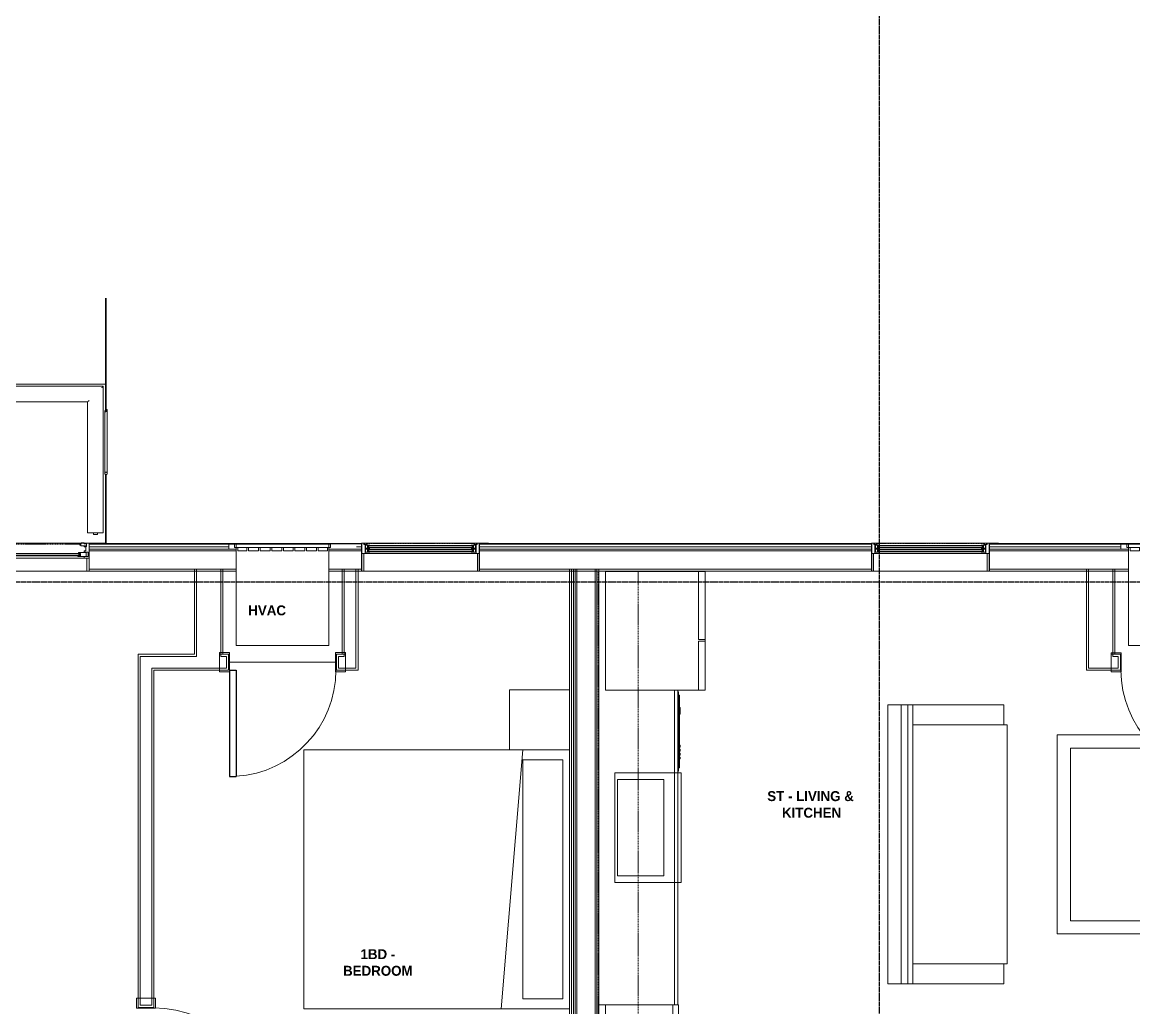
# Model space of a CAD drawing. Header units: inches. Extents: x -4093 to -1777, y 9773 to 12264.
# Drawn here: x -3085.6 to -2750.8, y 10711 to 11007.9 of the extents above; entities that cross this region are included whole.
import ezdxf

# ---------------------------------------------------------------- set-up
doc = ezdxf.new("R2010")
doc.units = ezdxf.units.IN
doc.header["$MEASUREMENT"] = 0
for name, pattern in [('Center 1_4_', [0.53125, 0.25, -0.09375, 0.09375, -0.09375]), ('Dash', [0.25, 0.125, -0.125]), ('Grid Line 1_2_', [0.875, 0.5, -0.125, 0.125, -0.125]), ('Hidden 1_8_', [0.1875, 0.125, -0.0625])]:
    doc.linetypes.add(name, pattern=pattern)
for name, color, linetype, lineweight in [('0-1', 7, 'Continuous', 5), ('0-2', 7, 'Continuous', 9), ('A-AREA-IDEN', 2, 'Continuous', 9), ('A-DETL-CNTR', 5, 'Center 1_4_', 9), ('A-DETL-GENF', 92, 'Continuous', 18), ('A-DETL-GENF-2', 92, 'Continuous', 9), ('A-DETL-GENF-HDLN', 1, 'Dash', 9), ('A-DETL-HDLN', 90, 'Hidden 1_8_', 9), ('A-DOOR', 31, 'Continuous', 18), ('A-DOOR-1', 7, 'Continuous', 9), ('A-DOOR-2', 10, 'Continuous', 30), ('A-DOOR-4', 31, 'Continuous', 9), ('A-DOOR-FRAM-2', 31, 'Continuous', 9), ('A-FLOR-1', 7, 'Continuous', 9), ('A-FLOR-2', 192, 'Continuous', 9), ('A-FLOR-HRAL', 11, 'Continuous', 9), ('A-GENM', 5, 'Continuous', 9), ('A-GLAZ', 151, 'Continuous', 18), ('A-GLAZ-1', 151, 'Continuous', 9), ('A-GLAZ-2', 151, 'Continuous', 30), ('A-WALL', 113, 'Continuous', 18), ('A-WALL-1', 7, 'Continuous', 9), ('A-WALL-2', 250, 'Continuous', 18), ('A-WALL-3', 113, 'Continuous', 9), ('I-FURN', 30, 'Continuous', 9), ('I-FURN-1', 7, 'Continuous', 9), ('I-WALL-1', 7, 'Continuous', 9), ('P-SANR-FIXT-1', 7, 'Continuous', 9), ('Q-CASE-1', 7, 'Continuous', 9), ('Q-CASE-HDLN-1', 7, 'Dash', 9), ('Q-SPCQ-1', 7, 'Continuous', 9), ('S-BEAM', 12, 'Continuous', 9), ('S-GRID-1', 1, 'Grid Line 1_2_', 30)]:
    doc.layers.add(name, color=color, linetype=linetype, lineweight=lineweight)
doc.styles.add('Century Gothic_B', font='GOTHICB.TTF', dxfattribs={"height": 3})

# ---------------------------------------------------------------- blocks, each defined once
blk = doc.blocks.new('Couch-Both_Arms-Generic - 1-1352606-BACKGROUND - 3RD FLOOR')
at = {"layer": 'I-FURN'}
for p, q in [((-42, 13.5), (42, 13.5)), ((42, 13.5), (-42, 13.5)), ((-42, 13.5), (-42, 10)), ((42, 10), (42, 13.5)), ((-42, 11.5), (42, 11.5)), ((-42, 10), (-42, -17.5)), ((-42, 10), (42, 10)), ((-36, -17.5), (-36, 10)), ((36, 10), (36, -17.5)), ((42, -17.5), (42, 10)), ((-42, -17.5), (-36, -17.5)), ((-36, -17.5), (-36, -18.5)), ((-36, -18.5), (36, -18.5)), ((36, -18.5), (36, -17.5)), ((36, -17.5), (42, -17.5))]:
    blk.add_line(p, q, dxfattribs=at)
at = {"layer": 'I-FURN-1'}
for p, q in [((42, 17.5), (-42, 17.5)), ((-42, 17.5), (-42, 13.5)), ((42, 13.5), (42, 17.5))]:
    blk.add_line(p, q, dxfattribs=at)
blk = doc.blocks.new('Table-Coffee - one-1352608-BACKGROUND - 3RD FLOOR')
at = {"layer": 'I-FURN-1'}
for p, q in [((30.72, 18.75), (-29.28, 18.75)), ((-29.28, 18.75), (-29.28, -11.25)), ((30.72, -11.25), (30.72, 18.75)), ((-25.28, -7.25), (-25.28, 14.75)), ((-25.28, 14.75), (26.72, 14.75)), ((26.72, 14.75), (26.72, -7.25)), ((26.72, -7.25), (-25.28, -7.25)), ((-29.28, -11.25), (30.72, -11.25))]:
    blk.add_line(p, q, dxfattribs=at)
blk = doc.blocks.new('SWING - SINGLE - FLUSH - SWING - 32_ x 80_ - WITH ACOUSTICAL SEAL-4346081-BACKGROUND - 3RD FLOOR')
at = {"layer": 'A-DOOR-1'}
for p, q in [((-19, 2.37), (-19, 2.87)), ((-19, 2.87), (-16, 2.87)), ((-19, 2.37), (-16, 2.37)), ((-19, -2.88), (-19, 2.37)), ((-16, 2.37), (-19, 2.37)), ((-16, 2.87), (-16, 2.37)), ((-16, 2.37), (-16, -2.88)), ((16, 2.37), (16, 2.87)), ((16, 2.87), (19, 2.87)), ((16, 2.37), (19, 2.37)), ((16, -2.88), (16, 2.37)), ((19, 2.37), (16, 2.37)), ((19, 2.87), (19, 2.37)), ((19, 2.37), (19, -2.88)), ((-16, -2.88), (-19, -2.88)), ((19, -2.88), (16, -2.88))]:
    blk.add_line(p, q, dxfattribs=at)
blk.add_arc((16, -2.38), 32.07, 180, 266.4241, dxfattribs=at)
at = {"layer": 'A-DOOR-2'}
for p, q in [((14, -2.38), (14, -34.38)), ((16, -2.38), (14, -2.38)), ((16, -2.38), (16, -34.38)), ((16, -34.38), (14, -34.38))]:
    blk.add_line(p, q, dxfattribs=at)
blk = doc.blocks.new('OD_CW_Base Cabinet - OD_CW_Base Cabinet-3857764-BACKGROUND - 3RD FLOOR')
at = {"layer": 'Q-CASE-1'}
for p, q in [((36.49, 0), (131.34, 0)), ((161.34, 0), (191.34, 0)), ((0.74, -23.81), (0.74, -21.81))]:
    blk.add_line(p, q, dxfattribs=at)
blk = doc.blocks.new('OD_CW_Upper Cabinet - OD_CW_Upper Cabinet-4366993-BACKGROUND - 3RD FLOOR')
at = {"layer": 'Q-CASE-HDLN-1'}
for p, q in [((0.74, -24), (0.74, -12)), ((0.74, -12), (191.34, -12)), ((191.34, -12), (191.34, -24)), ((191.34, -24), (0.74, -24))]:
    blk.add_line(p, q, dxfattribs=at)
blk = doc.blocks.new('SWING - SINGLE - FLUSH - SWING - FLUSH - 2-10 x 6-8 - PRIVACY-4346067-BACKGROUND - 3RD FLOOR')
at = {"layer": 'A-DOOR-1'}
for p, q in [((-17, 2.87), (-20, 2.87)), ((-20, 2.87), (-20, -2.38)), ((-17, -2.38), (-17, 2.87)), ((20, 2.87), (17, 2.87)), ((17, 2.87), (17, -2.38)), ((20, -2.38), (20, 2.87)), ((-20, -2.38), (-17, -2.38)), ((-17, -2.38), (-20, -2.38)), ((-20, -2.38), (-20, -2.88)), ((-20, -2.88), (-17, -2.88)), ((-17, -2.88), (-17, -2.38)), ((17, -2.38), (20, -2.38)), ((20, -2.38), (17, -2.38)), ((17, -2.38), (17, -2.88)), ((17, -2.88), (20, -2.88)), ((20, -2.88), (20, -2.38))]:
    blk.add_line(p, q, dxfattribs=at)
blk.add_arc((17, 2.37), 34.07, 93.3657, 180, dxfattribs=at)
at = {"layer": 'A-DOOR-2'}
for p, q in [((15, 2.37), (15, 36.38)), ((17, 36.38), (15, 36.38)), ((17, 2.37), (17, 36.38)), ((17, 2.37), (15, 2.37))]:
    blk.add_line(p, q, dxfattribs=at)
blk = doc.blocks.new('Bed-Standard - King 78_ x 80_-V6-BACKGROUND - 3RD FLOOR')
at = {"layer": 'I-FURN-1'}
for p, q in [((-28.31, 41.8), (49.69, 41.8)), ((-28.31, -38.2), (-28.31, 41.8)), ((49.69, 41.8), (49.69, -38.2)), ((49.69, -24.2), (-28.31, -17.63)), ((-25.31, -24.2), (46.69, -24.2)), ((-25.31, -36.2), (-25.31, -24.2)), ((46.69, -36.2), (46.69, -24.2)), ((-25.31, -36.2), (46.69, -36.2))]:
    blk.add_line(p, q, dxfattribs=at)
blk = doc.blocks.new('Table-Night Stand - 18_ x 18_ x 24_-V17-BACKGROUND - 3RD FLOOR')
at = {"layer": 'I-FURN-1'}
for p, q in [((0.15, 0), (18.15, 0)), ((18.15, 0), (18.15, -18))]:
    blk.add_line(p, q, dxfattribs=at)
blk = doc.blocks.new('SWING - SINGLE - FLUSH - SWING - 32_ x 80_ - WITH ACOUSTICAL SEAL-4346071-BACKGROUND - 3RD FLOOR')
at = {"layer": 'A-DOOR-1'}
for p, q in [((-16, 2.87), (-19, 2.87)), ((-19, 2.87), (-19, -2.38)), ((-16, -2.38), (-16, 2.87)), ((19, 2.87), (16, 2.87)), ((16, 2.87), (16, -2.38)), ((19, -2.38), (19, 2.87)), ((-19, -2.38), (-16, -2.38)), ((-16, -2.38), (-19, -2.38)), ((-19, -2.38), (-19, -2.88)), ((-19, -2.88), (-16, -2.88)), ((-16, -2.88), (-16, -2.38)), ((16, -2.38), (19, -2.38)), ((19, -2.38), (16, -2.38)), ((16, -2.38), (16, -2.88)), ((16, -2.88), (19, -2.88)), ((19, -2.88), (19, -2.38))]:
    blk.add_line(p, q, dxfattribs=at)
blk.add_arc((16, 2.37), 32.07, 93.5759, 180, dxfattribs=at)
at = {"layer": 'A-DOOR-2'}
for p, q in [((14, 2.37), (14, 34.38)), ((16, 34.38), (14, 34.38)), ((16, 2.37), (16, 34.38)), ((16, 2.37), (14, 2.37))]:
    blk.add_line(p, q, dxfattribs=at)
blk = doc.blocks.new('Refrigerator_-_Side-by-Side_6047 - 36_ X 30_-345559-BACKGROUND - 3RD FLOOR')
at = {"layer": 'Q-SPCQ-1'}
for p, q in [((17.87, 14.42), (-17.88, 14.42)), ((-17.88, 14.42), (-17.88, -15.58)), ((17.87, -15.58), (17.87, 14.42)), ((-17.88, -13.58), (-3.13, -13.58)), ((-17.88, -13.58), (-17.88, -15.58)), ((-17.88, -15.58), (17.87, -15.58)), ((-3.13, -15.58), (-17.88, -15.58)), ((-3.13, -15.58), (-3.13, -13.58)), ((-2.63, -13.58), (17.87, -13.58)), ((-2.63, -13.58), (-2.63, -15.58)), ((17.87, -15.58), (-2.63, -15.58)), ((17.87, -15.58), (17.87, -13.58))]:
    blk.add_line(p, q, dxfattribs=at)
blk = doc.blocks.new('Stainless Steel Farmhous Kitchen Sink - Stainless Steel Farmhous Kitchen Sink-4315883-BACKGROUND - 3RD FLOOR')
at = {"layer": 'P-SANR-FIXT-1'}
for p, q in [((-33, 22.2), (-33, 2.25)), ((0, 22.2), (-33, 22.2)), ((0, 2.25), (0, 22.2)), ((-31, 3), (-31, 16.96)), ((-31, 16.96), (-2, 16.96)), ((-2, 16.96), (-2, 3)), ((-33, 2.25), (0, 2.25)), ((-2, 3), (-31, 3))]:
    blk.add_line(p, q, dxfattribs=at)
blk = doc.blocks.new('CTR - 1st Phase - Unit Layouts_rvt-1-BACKGROUND - 3RD FLOOR')
at = {"layer": 'A-FLOR-1'}
for p, q in [((-3066.12, 10842.51), (-3136.25, 10842.51)), ((-2991.17, 10815.13), (-3023.17, 10815.13))]:
    blk.add_line(p, q, dxfattribs=at)
at = {"layer": 'A-WALL-1'}
for p, q in [((-2989.17, 10843.13), (-2989.17, 10817.51)), ((-2984.42, 10843.13), (-2989.17, 10843.13)), ((-2984.42, 10812.76), (-2984.42, 10843.13)), ((-3050.7, 10817.51), (-3050.7, 10711.16)), ((-3050.07, 10817.51), (-3050.7, 10817.51)), ((-3045.95, 10817.51), (-3050.07, 10817.51)), ((-3033.67, 10817.51), (-3045.95, 10817.51)), ((-3023.42, 10817.51), (-3025.17, 10817.51)), ((-3023.42, 10812.76), (-3023.42, 10817.51)), ((-2989.17, 10817.51), (-2990.92, 10817.51)), ((-2990.92, 10817.51), (-2990.92, 10812.76)), ((-2754.79, 10817.51), (-2756.47, 10817.51)), ((-2754.79, 10812.76), (-2754.79, 10817.51)), ((-3045.95, 10711.16), (-3045.95, 10812.76)), ((-3045.95, 10812.76), (-3023.42, 10812.76)), ((-2990.92, 10812.76), (-2989.17, 10812.76)), ((-2989.17, 10812.76), (-2985.05, 10812.76)), ((-2985.05, 10812.76), (-2984.42, 10812.76)), ((-2756.47, 10812.76), (-2754.79, 10812.76)), ((-3050.7, 10711.16), (-3045.95, 10711.16))]:
    blk.add_line(p, q, dxfattribs=at)
at = {"layer": 'A-WALL-2'}
for p, q in [((-3033.05, 10817.51), (-3033.05, 10843.13)), ((-3025.8, 10817.51), (-3025.8, 10843.13)), ((-2988.55, 10816.88), (-2988.55, 10843.13)), ((-2985.05, 10813.38), (-2985.05, 10843.13)), ((-2764.35, 10813.38), (-2764.35, 10843.13)), ((-2757.1, 10816.88), (-2757.1, 10843.13)), ((-3050.07, 10816.88), (-3050.07, 10711.79)), ((-3050.07, 10816.88), (-3046.57, 10816.88)), ((-3046.57, 10816.88), (-3045.95, 10816.88)), ((-3033.05, 10816.88), (-3045.95, 10816.88)), ((-3033.05, 10816.88), (-3033.05, 10817.51)), ((-3025.8, 10816.88), (-3025.8, 10817.51)), ((-3024.05, 10816.88), (-3025.8, 10816.88)), ((-3024.05, 10815.13), (-3024.05, 10816.88)), ((-3024.05, 10813.38), (-3024.05, 10815.13)), ((-2990.3, 10816.88), (-2990.3, 10815.13)), ((-2989.17, 10816.88), (-2990.3, 10816.88)), ((-2990.3, 10815.13), (-2990.3, 10813.38)), ((-2988.55, 10816.88), (-2989.17, 10816.88)), ((-2756.47, 10816.88), (-2757.1, 10816.88)), ((-2755.41, 10816.88), (-2756.47, 10816.88)), ((-2755.41, 10815.13), (-2755.41, 10816.88)), ((-2755.41, 10813.38), (-2755.41, 10815.13)), ((-3046.57, 10711.79), (-3046.57, 10813.38)), ((-3046.57, 10813.38), (-3045.95, 10813.38)), ((-3045.95, 10813.38), (-3024.05, 10813.38)), ((-2990.3, 10813.38), (-2989.17, 10813.38)), ((-2988.55, 10813.38), (-2989.17, 10813.38)), ((-2985.05, 10813.38), (-2988.55, 10813.38)), ((-2757.1, 10813.38), (-2764.35, 10813.38)), ((-2756.47, 10813.38), (-2757.1, 10813.38)), ((-2756.47, 10813.38), (-2755.41, 10813.38)), ((-3050.07, 10711.79), (-3048.32, 10711.79)), ((-3048.32, 10711.79), (-3046.57, 10711.79))]:
    blk.add_line(p, q, dxfattribs=at)
at = {"layer": 'I-WALL-1'}
for p, q in [((-3033.67, 10843.13), (-3033.67, 10817.51)), ((-3025.17, 10843.13), (-3033.67, 10843.13)), ((-3025.17, 10817.51), (-3025.17, 10843.13)), ((-2764.97, 10843.13), (-2764.97, 10812.76)), ((-2756.47, 10843.13), (-2764.97, 10843.13)), ((-2756.47, 10817.51), (-2756.47, 10843.13)), ((-2764.97, 10812.76), (-2764.35, 10812.76)), ((-2764.35, 10812.76), (-2756.47, 10812.76))]:
    blk.add_line(p, q, dxfattribs=at)
at = {"layer": 'Q-CASE-1'}
for p, q in [((-2911.89, 10842.51), (-2909.89, 10842.51)), ((-2889.07, 10806.76), (-2889.07, 10711.91)), ((-2889.07, 10711.91), (-2889.07, 10806.76)), ((-2888.07, 10806.76), (-2888.07, 10711.91))]:
    blk.add_line(p, q, dxfattribs=at)
at = {"layer": 'Q-SPCQ-1'}
for p, q in [((-2888.05, 10806.26), (-2888.07, 10806.26)), ((-2887.86, 10783.33), (-2887.86, 10806.06)), ((-2887.61, 10805.17), (-2887.86, 10805.17)), ((-2887.61, 10805.17), (-2887.61, 10783.35)), ((-2887.36, 10801.44), (-2887.61, 10801.44)), ((-2887.36, 10801.44), (-2887.36, 10800.45)), ((-2887.61, 10799.47), (-2887.36, 10799.47)), ((-2887.36, 10800.45), (-2887.36, 10799.47)), ((-2887.36, 10790.11), (-2887.61, 10790.11)), ((-2887.61, 10789.52), (-2887.36, 10789.52)), ((-2887.36, 10788.93), (-2887.61, 10788.93)), ((-2887.61, 10788.34), (-2887.36, 10788.34)), ((-2887.36, 10790.11), (-2887.36, 10789.52)), ((-2887.36, 10788.93), (-2887.36, 10788.34)), ((-2887.36, 10787.75), (-2887.61, 10787.75)), ((-2887.61, 10787.16), (-2887.36, 10787.16)), ((-2887.36, 10786.57), (-2887.61, 10786.57)), ((-2887.61, 10785.98), (-2887.36, 10785.98)), ((-2887.36, 10787.75), (-2887.36, 10787.16)), ((-2887.36, 10786.57), (-2887.36, 10785.98)), ((-2888.07, 10782.26), (-2888.05, 10782.26)), ((-2887.61, 10783.35), (-2887.86, 10783.35)), ((-2887.86, 10782.46), (-2887.86, 10783.33)), ((-2911.89, 10711.91), (-2909.89, 10711.91)), ((-2909.89, 10711.91), (-2889.64, 10711.91)), ((-2909.89, 10681.91), (-2909.89, 10711.91)), ((-2889.64, 10681.91), (-2889.64, 10711.91)), ((-2887.89, 10711.91), (-2889.64, 10711.91)), ((-2889.64, 10711.91), (-2889.64, 10681.91)), ((-2887.89, 10711.91), (-2887.89, 10681.91))]:
    blk.add_line(p, q, dxfattribs=at)
for centre, radius, start, end in [((-2888.05, 10806.06), 0.197, 0, 90), ((-2888.05, 10806.06), 0.197, 15, 75), ((-2888.93, 10783.33), 1.07, 323.6564, 0), ((-2888.05, 10782.46), 0.197, 270, 0)]:
    blk.add_arc(centre, radius, start, end, dxfattribs=at)
at = {"layer": '0-2'}
for name, p, rotation in [('OD_CW_Upper Cabinet - OD_CW_Upper Cabinet-4366993-BACKGROUND - 3RD FLOOR', (-2888.07, 10843.25), 269.9999999999841), ('OD_CW_Base Cabinet - OD_CW_Base Cabinet-3857764-BACKGROUND - 3RD FLOOR', (-2888.07, 10843.25), 270.0000000000046), ('Refrigerator_-_Side-by-Side_6047 - 36_ X 30_-345559-BACKGROUND - 3RD FLOOR', (-2895.46, 10824.63), 89.99999999999937), ('SWING - SINGLE - FLUSH - SWING - 32_ x 80_ - WITH ACOUSTICAL SEAL-4346071-BACKGROUND - 3RD FLOOR', (-3007.17, 10815.13), 180), ('Table-Night Stand - 18_ x 18_ x 24_-V17-BACKGROUND - 3RD FLOOR', (-2938.76, 10788.61), 90.00000000002855), ('Couch-Both_Arms-Generic - 1-1352606-BACKGROUND - 3RD FLOOR', (-2807.35, 10760.26), 89.9999999999797), ('Table-Coffee - one-1352608-BACKGROUND - 3RD FLOOR', (-2762.6, 10763.98), 269.9999999999835), ('Bed-Standard - King 78_ x 80_-V6-BACKGROUND - 3RD FLOOR', (-2958.97, 10739.07), 90.00000000002855), ('Stainless Steel Farmhous Kitchen Sink - Stainless Steel Farmhous Kitchen Sink-4315883-BACKGROUND - 3RD FLOOR', (-2909.3, 10748.76), 269.9999999999998), ('SWING - SINGLE - FLUSH - SWING - FLUSH - 2-10 x 6-8 - PRIVACY-4346067-BACKGROUND - 3RD FLOOR', (-3048.32, 10693.91), 270.0000000000479)]:
    blk.add_blockref(name, p, dxfattribs=dict(at, rotation=rotation))
blk.add_blockref('SWING - SINGLE - FLUSH - SWING - 32_ x 80_ - WITH ACOUSTICAL SEAL-4346081-BACKGROUND - 3RD FLOOR', (-2738.54, 10815.13), dxfattribs=at)
blk = doc.blocks.new('CTR - 1st Phase - Common Walls_rvt-1-BACKGROUND - 3RD FLOOR')
at = {"layer": 'A-WALL-2'}
for p, q in [((-2920.14, 10843.14), (-2920.14, 10458.16)), ((-2919.51, 10843.14), (-2919.51, 10458.16)), ((-2919.01, 10843.14), (-2919.01, 10458.16)), ((-2918.51, 10843.14), (-2918.51, 10458.16)), ((-2913.01, 10843.14), (-2913.01, 10458.16)), ((-2912.51, 10843.14), (-2912.51, 10458.16))]:
    blk.add_line(p, q, dxfattribs=at)
at = {"layer": 'I-WALL-1'}
for p, q in [((-2911.89, 10843.14), (-2920.76, 10843.14)), ((-2920.76, 10843.14), (-2920.76, 10496.66)), ((-2911.89, 10496.91), (-2911.89, 10843.14))]:
    blk.add_line(p, q, dxfattribs=at)
blk = doc.blocks.new('CTR - 1st Phase - Structure_rvt-1-BACKGROUND - 3RD FLOOR')
at = {"layer": 'S-GRID-1'}
for p, q in [((-2827.32, 9772.61), (-2827.32, 12247.5)), ((-1777.25, 10839.19), (-4076.95, 10839.19))]:
    blk.add_line(p, q, dxfattribs=at)
blk = doc.blocks.new('Door-Sliding-Marvin-2_Panel_Patio_Door-Essential - LL-MARVIN ESSENTIAL SLIDING - 6_-0_X6_-10_ - 3RD FLOOR-3441133-BACKGROUND - 3RD FLOOR')
at = {"layer": 'A-DETL-GENF'}
for p, q in [((-35, 4.28), (-35.75, 4.28)), ((-35.75, 4.28), (-35.75, -0.19)), ((-35, 3.31), (-35, 4.28)), ((-0.24, 4.05), (-0.24, 3.53)), ((0.34, 4.05), (-0.24, 4.05)), ((-0.24, 3.53), (1.51, 3.53)), ((0.6, 4.36), (0.34, 4.05)), ((1.35, 4.36), (0.6, 4.36)), ((1.35, 4.05), (1.35, 4.36)), ((1.35, 4.05), (1.51, 4.05)), ((1.51, 3.69), (1.51, 4.05)), ((1.71, 3.69), (1.51, 3.69)), ((1.51, 3.65), (1.75, 3.65)), ((1.51, 3.53), (1.51, 3.65)), ((1.64, 3.83), (1.64, 3.94)), ((1.75, 3.94), (1.64, 3.94)), ((1.64, 3.83), (1.71, 3.83)), ((1.71, 3.83), (1.71, 3.69)), ((1.75, 3.65), (1.75, 3.94)), ((33.01, 3.94), (33.12, 3.94)), ((33.01, 3.65), (33.01, 3.94)), ((33.25, 3.65), (33.01, 3.65)), ((33.12, 3.83), (33.05, 3.83)), ((33.05, 3.83), (33.05, 3.69)), ((33.05, 3.69), (33.25, 3.69)), ((33.12, 3.83), (33.12, 3.94)), ((33.25, 3.69), (33.25, 4.05)), ((33.41, 4.05), (33.25, 4.05)), ((33.25, 3.53), (33.25, 3.65)), ((35, 3.53), (33.25, 3.53)), ((33.41, 4.05), (33.41, 4.36)), ((33.41, 4.36), (34.16, 4.36)), ((34.16, 4.36), (34.42, 4.05)), ((34.42, 4.05), (35, 4.05)), ((35, 4.28), (35.75, 4.28)), ((35, 3.31), (35, 4.28)), ((35.75, 4.28), (35.75, -0.19)), ((-37.25, 3.19), (-37.25, 3.23)), ((-35.75, 3.23), (-37.25, 3.23)), ((-35.91, 3.19), (-37.25, 3.19)), ((-35.91, 3.19), (-35.91, 3.08)), ((-35.75, 3.08), (-35.91, 3.08)), ((-35.5, 1.62), (-35.5, 0.25)), ((-35.5, 1.62), (-34.25, 1.62)), ((-35.5, 0.25), (-34.39, 0.25)), ((-34.25, 3.31), (-35, 3.31)), ((-34.81, 3.19), (-32.46, 3.19)), ((-34.81, 1.94), (-34.81, 3.19)), ((-32.41, 1.94), (-34.81, 1.94)), ((-34.39, 0.25), (-34.25, 0.1)), ((-34.25, 3.19), (-34.25, 3.31)), ((-34.25, 1.62), (-34.25, 1.94)), ((-34.25, -0.19), (-34.25, 0.1)), ((-32.38, 2.87), (-33.09, 2.87)), ((-33.09, 2.87), (-33.09, 2.12)), ((-33.09, 2.12), (-32.34, 2.12)), ((-32.98, 2.87), (-0.77, 2.87)), ((-32.98, 2.72), (-32.98, 2.87)), ((-32.98, 2.72), (-0.77, 2.72)), ((-32.98, 2.27), (-0.77, 2.27)), ((-32.98, 2.27), (-32.98, 2.12)), ((-32.98, 2.12), (-0.77, 2.12)), ((-32.87, 2.72), (-32.87, 2.27)), ((-32.61, 2.72), (-32.61, 2.27)), ((-32.46, 3.19), (-32.38, 2.87)), ((-32.34, 2), (-32.41, 1.94)), ((-32.34, 2.12), (-32.34, 2)), ((-0.66, 2.12), (-1.41, 2.12)), ((-1.41, 2.12), (-1.41, 2)), ((-1.41, 2), (-1.34, 1.94)), ((-1.29, 3.19), (-1.38, 2.87)), ((-1.38, 2.87), (-0.66, 2.87)), ((-1.34, 1.94), (0.87, 1.94)), ((0.87, 3.19), (-1.29, 3.19)), ((-1.14, 2.72), (-1.14, 2.27)), ((-0.88, 2.72), (-0.88, 2.27)), ((0.24, 1.82), (-0.88, 1.72)), ((-0.88, 0.25), (-0.88, 1.72)), ((-0.88, 1.5), (1.29, 1.5)), ((1.34, 0.25), (-0.88, 0.25)), ((-0.77, 2.72), (-0.77, 2.87)), ((-0.77, 2.27), (-0.77, 2.12)), ((-0.66, 2.87), (-0.66, 2.12)), ((-0.43, 1.68), (0.43, 1.76)), ((-0.43, 1.58), (-0.43, 1.68)), ((-0.24, 1.58), (-0.43, 1.58)), ((-0.24, 1.62), (0.87, 1.72)), ((-0.24, 1.62), (-0.24, 1.7)), ((-0.24, 1.51), (-0.24, 1.58)), ((0.24, 1.93), (0.24, 1.86)), ((0.24, 1.86), (0.43, 1.86)), ((0.24, 1.82), (0.24, 1.74)), ((0.43, 1.86), (0.43, 1.76)), ((0.66, 1.19), (0.66, 0.44)), ((1.37, 1.19), (0.66, 1.19)), ((0.66, 0.44), (1.41, 0.44)), ((0.77, 1.19), (33.04, 1.19)), ((0.77, 1.04), (0.77, 1.19)), ((0.77, 1.04), (33.04, 1.04)), ((0.77, 0.58), (33.04, 0.58)), ((0.77, 0.58), (0.77, 0.44)), ((0.77, 0.44), (33.04, 0.44)), ((0.87, 1.72), (0.87, 3.19)), ((0.88, 1.04), (0.88, 0.58)), ((1.14, 1.04), (1.14, 0.58)), ((1.29, 1.5), (1.37, 1.19)), ((1.41, 0.31), (1.34, 0.25)), ((1.41, 0.44), (1.41, 0.31)), ((33.16, 0.44), (32.41, 0.44)), ((32.41, 0.44), (32.41, 0.31)), ((32.41, 0.31), (32.47, 0.25)), ((32.52, 1.5), (32.44, 1.19)), ((32.44, 1.19), (33.16, 1.19)), ((32.47, 0.25), (34.84, 0.25)), ((34.84, 1.5), (32.52, 1.5)), ((32.68, 1.04), (32.68, 0.58)), ((32.93, 1.04), (32.93, 0.58)), ((33.04, 1.04), (33.04, 1.19)), ((33.04, 0.58), (33.04, 0.44)), ((33.16, 1.19), (33.16, 0.44)), ((34.25, 3.19), (34.25, 3.31)), ((34.25, 3.31), (35, 3.31)), ((34.81, 3.19), (34.25, 3.19)), ((34.81, 1.94), (34.25, 1.94)), ((34.25, 1.62), (34.25, 1.94)), ((35.5, 1.62), (34.25, 1.62)), ((34.39, 0.25), (34.25, 0.1)), ((34.25, -0.19), (34.25, 0.1)), ((35.5, 0.25), (34.39, 0.25)), ((34.81, 1.94), (34.81, 3.19)), ((34.84, 0.25), (34.84, 1.5)), ((35.5, 1.62), (35.5, 0.25)), ((35.75, 3.23), (37.25, 3.23)), ((35.75, 3.08), (35.9, 3.08)), ((35.9, 3.19), (35.9, 3.08)), ((35.9, 3.19), (37.25, 3.19)), ((37.25, 3.19), (37.25, 3.23)), ((-35.75, -0.19), (-34.25, -0.19)), ((35.75, -0.19), (34.25, -0.19))]:
    blk.add_line(p, q, dxfattribs=at)
at = {"layer": 'A-DETL-GENF-2'}
for p, q in [((-32.87, 2.72), (-32.87, 2.27)), ((-32.61, 2.72), (-32.61, 2.27))]:
    blk.add_line(p, q, dxfattribs=at)
at = {"layer": 'A-DETL-GENF-HDLN'}
blk.add_line((1.75, 3.94), (33.01, 3.94), dxfattribs=at)
at = {"layer": 'A-DOOR'}
for p, q in [((-35.06, -0.22), (-35.75, -0.22)), ((-35.75, -0.22), (-35.75, -4.19)), ((-35.06, -4.19), (-35.06, -0.22)), ((35.06, -0.22), (35.06, -4.19)), ((35.75, -0.22), (35.06, -0.22)), ((35.75, -4.19), (35.75, -0.22)), ((-35.75, -4.19), (-35.06, -4.19)), ((35.06, -4.19), (35.75, -4.19))]:
    blk.add_line(p, q, dxfattribs=at)
at = {"layer": 'A-DOOR-4'}
for p, q in [((40.68, 4.25), (35.75, 4.25)), ((40.68, 4.19), (40.68, 4.25))]:
    blk.add_line(p, q, dxfattribs=at)
at = {"layer": 'A-DOOR-FRAM-2'}
for p, q in [((35.75, 4.28), (-35.75, 4.28)), ((-35.75, 4.28), (-35.75, -0.19)), ((35.75, -0.19), (35.75, 4.28)), ((-35.75, -0.19), (35.75, -0.19))]:
    blk.add_line(p, q, dxfattribs=at)
blk = doc.blocks.new('Perforated Panel at Magic-Pak - hvac panel - 3rd floor-2505075-BACKGROUND - 3RD FLOOR')
at = {"layer": 'A-GLAZ-1'}
for p, q in [((19.01, 4.19), (-19.01, 4.19)), ((-19.01, 4.12), (19.01, 4.12))]:
    blk.add_line(p, q, dxfattribs=at)
blk = doc.blocks.new('Window-Double_Hung-Marvin-Essential - 1-WIDE _TEMP LOWER_ ESDH3066-3454270-BACKGROUND - 3RD FLOOR')
at = {"layer": 'A-DETL-GENF'}
for p, q in [((-17.75, 4.28), (-17.16, 4.28)), ((-17.75, 4.28), (-17.75, 1.19)), ((-17.08, 3.87), (-17.16, 4.28)), ((-17.08, 3.87), (-16.19, 3.87)), ((-16.85, 4.25), (-16.85, 3.87)), ((-16.3, 4.25), (-16.85, 4.25)), ((-16.38, 3.77), (-16.72, 3.77)), ((-16.72, 3.77), (-16.72, 1.19)), ((-15.34, 3.69), (-16.56, 3.69)), ((-16.56, 2.75), (-16.56, 3.69)), ((-16.38, 3.87), (-16.38, 3.77)), ((-16.3, 4.01), (-16.3, 4.25)), ((-16.18, 4.01), (-16.3, 4.01)), ((-16.19, 3.97), (-16.1, 3.97)), ((-16.19, 3.87), (-16.19, 3.97)), ((-16.18, 4.22), (-16.1, 4.22)), ((-16.18, 4.22), (-16.18, 4.01)), ((-16.1, 3.97), (-16.1, 4.22)), ((-15.94, 2.87), (-15.94, 3.59)), ((-15.94, 3.59), (-15.28, 3.59)), ((15.84, 3.57), (-15.84, 3.57)), ((-15.84, 2.88), (-15.84, 3.57)), ((15.84, 3.45), (-15.84, 3.45)), ((-15.54, 3.01), (-15.54, 3.45)), ((-15.34, 3.69), (-15.28, 3.63)), ((-15.28, 3.59), (-15.28, 3.63)), ((15.34, 3.69), (15.28, 3.63)), ((15.28, 3.59), (15.28, 3.63)), ((15.94, 3.59), (15.28, 3.59)), ((15.34, 3.69), (16.56, 3.69)), ((15.54, 3.01), (15.54, 3.45)), ((15.84, 2.88), (15.84, 3.57)), ((15.94, 2.87), (15.94, 3.59)), ((16.18, 4.22), (16.1, 4.22)), ((16.1, 3.97), (16.1, 4.22)), ((16.19, 3.97), (16.1, 3.97)), ((16.18, 4.22), (16.18, 4.01)), ((16.18, 4.01), (16.3, 4.01)), ((16.19, 3.87), (16.19, 3.97)), ((17.08, 3.87), (16.19, 3.87)), ((16.3, 4.01), (16.3, 4.25)), ((16.3, 4.25), (16.85, 4.25)), ((16.38, 3.87), (16.38, 3.77)), ((16.38, 3.77), (16.72, 3.77)), ((16.56, 2.75), (16.56, 3.69)), ((16.72, 3.77), (16.72, 1.19)), ((16.85, 4.25), (16.85, 3.87)), ((17.08, 3.87), (17.16, 4.28)), ((17.75, 4.28), (17.16, 4.28)), ((17.75, 4.28), (17.75, 1.19)), ((-19.25, 3.23), (-19.25, 3.19)), ((-17.75, 3.23), (-19.25, 3.23)), ((-19.25, 3.19), (-17.9, 3.19)), ((-17.9, 3.19), (-17.9, 3.08)), ((-17.9, 3.08), (-17.75, 3.08)), ((-16.72, 1.19), (-17.75, 1.19)), ((-16.56, 2.75), (-15.34, 2.75)), ((-15.34, 2.47), (-16.56, 2.47)), ((-16.56, 1.53), (-16.56, 2.47)), ((-16.56, 1.53), (-15.34, 1.53)), ((-15.28, 2.87), (-15.94, 2.87)), ((-15.94, 1.65), (-15.94, 2.37)), ((-15.94, 2.37), (-15.28, 2.37)), ((-15.28, 1.65), (-15.94, 1.65)), ((15.84, 3.01), (-15.84, 3.01)), ((15.84, 2.88), (-15.84, 2.88)), ((15.84, 2.35), (-15.84, 2.35)), ((-15.84, 1.66), (-15.84, 2.35)), ((15.84, 2.23), (-15.84, 2.23)), ((15.84, 1.79), (-15.84, 1.79)), ((15.84, 1.66), (-15.84, 1.66)), ((-15.54, 1.79), (-15.54, 2.23)), ((-15.34, 2.75), (-15.28, 2.81)), ((-15.34, 2.47), (-15.28, 2.41)), ((-15.34, 1.53), (-15.28, 1.59)), ((-15.28, 2.81), (-15.28, 2.87)), ((-15.28, 2.37), (-15.28, 2.41)), ((-15.28, 1.59), (-15.28, 1.65)), ((15.28, 2.81), (15.28, 2.87)), ((15.28, 2.87), (15.94, 2.87)), ((15.34, 2.75), (15.28, 2.81)), ((15.34, 2.47), (15.28, 2.41)), ((15.28, 2.37), (15.28, 2.41)), ((15.94, 2.37), (15.28, 2.37)), ((15.28, 1.59), (15.28, 1.65)), ((15.28, 1.65), (15.94, 1.65)), ((15.34, 1.53), (15.28, 1.59)), ((16.56, 2.75), (15.34, 2.75)), ((15.34, 2.47), (16.56, 2.47)), ((16.56, 1.53), (15.34, 1.53)), ((15.54, 1.79), (15.54, 2.23)), ((15.84, 1.66), (15.84, 2.35)), ((15.94, 1.65), (15.94, 2.37)), ((16.56, 1.53), (16.56, 2.47)), ((16.72, 1.19), (17.75, 1.19)), ((17.75, 3.23), (19.25, 3.23)), ((17.9, 3.08), (17.75, 3.08)), ((17.9, 3.19), (17.9, 3.08)), ((19.25, 3.19), (17.9, 3.19)), ((19.25, 3.23), (19.25, 3.19))]:
    blk.add_line(p, q, dxfattribs=at)
at = {"layer": 'A-DETL-GENF-HDLN'}
blk.add_line((16.1, 4.22), (-16.5, 4.22), dxfattribs=at)
at = {"layer": 'A-GLAZ'}
for p, q in [((-17.13, 1.16), (-17.13, -4.19)), ((17.12, -4.19), (17.12, 1.16)), ((-17.13, -4.19), (-17.75, -4.19)), ((17.12, -4.19), (17.75, -4.19))]:
    blk.add_line(p, q, dxfattribs=at)
at = {"layer": 'A-GLAZ-1'}
for p, q in [((17.75, 4.28), (-17.75, 4.28)), ((20.46, 4.25), (17.75, 4.25)), ((17.75, 4.19), (20.46, 4.19)), ((20.46, 4.19), (20.46, 4.25)), ((-17.75, 1.19), (17.75, 1.19)), ((-17.75, -4.19), (17.75, -4.19))]:
    blk.add_line(p, q, dxfattribs=at)
at = {"layer": 'A-GLAZ-2'}
for p, q in [((-17.75, 4.28), (-17.75, 1.19)), ((17.75, 1.19), (17.75, 4.28)), ((-17.75, 1.16), (-17.75, -4.19)), ((17.75, -4.19), (17.75, 1.16))]:
    blk.add_line(p, q, dxfattribs=at)
blk = doc.blocks.new('V-Series_EWC4_SPVU_RFA_2015 - 2ND AND 3RD FLOOR-2226480-BACKGROUND - 3RD FLOOR')
at = {"layer": 'A-GENM'}
for p, q in [((-3859.97, 11740.34), (-3859.97, 11739.78)), ((-3858.97, 11740.34), (-3859.97, 11740.34)), ((-3859.97, 11739.78), (-3859.97, 11711.9)), ((-3858.97, 11739.78), (-3859.97, 11739.78)), ((-3859.97, 11739.78), (-3858.97, 11739.78)), ((-3858.97, 11739.78), (-3858.97, 11740.34)), ((-3858.97, 11711.9), (-3858.97, 11739.78)), ((-3829.54, 11739.78), (-3858.97, 11739.78)), ((-3858.97, 11739.78), (-3858.97, 11739.34)), ((-3858.97, 11739.34), (-3857.97, 11739.34)), ((-3857.97, 11739.34), (-3857.97, 11736.54)), ((-3829.54, 11711.9), (-3829.54, 11739.78)), ((-3857.97, 11736.54), (-3858.97, 11736.54)), ((-3858.97, 11736.54), (-3858.97, 11736.04)), ((-3858.97, 11736.04), (-3857.97, 11736.04)), ((-3857.97, 11736.04), (-3857.97, 11733.06)), ((-3857.97, 11733.06), (-3858.97, 11733.06)), ((-3858.97, 11733.06), (-3858.97, 11732.56)), ((-3858.97, 11732.56), (-3857.97, 11732.56)), ((-3857.97, 11732.56), (-3857.97, 11729.57)), ((-3857.97, 11729.57), (-3858.97, 11729.57)), ((-3858.97, 11729.57), (-3858.97, 11729.07)), ((-3858.97, 11729.07), (-3857.97, 11729.07)), ((-3857.97, 11729.07), (-3857.97, 11726.09)), ((-3857.97, 11726.09), (-3858.97, 11726.09)), ((-3858.97, 11726.09), (-3858.97, 11725.59)), ((-3858.97, 11725.59), (-3857.97, 11725.59)), ((-3857.97, 11725.59), (-3857.97, 11722.61)), ((-3857.97, 11722.61), (-3858.97, 11722.61)), ((-3858.97, 11722.61), (-3858.97, 11722.11)), ((-3858.97, 11722.11), (-3857.97, 11722.11)), ((-3857.97, 11722.11), (-3857.97, 11719.12)), ((-3857.97, 11719.12), (-3858.97, 11719.12)), ((-3858.97, 11719.12), (-3858.97, 11718.62)), ((-3858.97, 11718.62), (-3857.97, 11718.62)), ((-3857.97, 11715.64), (-3858.97, 11715.64)), ((-3858.97, 11715.64), (-3858.97, 11715.14)), ((-3857.97, 11718.62), (-3857.97, 11715.64)), ((-3858.97, 11715.14), (-3857.97, 11715.14)), ((-3857.97, 11712.34), (-3858.97, 11712.34)), ((-3858.97, 11712.34), (-3858.97, 11711.9)), ((-3857.97, 11715.14), (-3857.97, 11712.34)), ((-3859.97, 11711.9), (-3858.97, 11711.9)), ((-3859.97, 11711.9), (-3859.97, 11711.34)), ((-3858.97, 11711.9), (-3859.97, 11711.9)), ((-3859.97, 11711.34), (-3858.97, 11711.34)), ((-3858.97, 11711.34), (-3858.97, 11711.9)), ((-3858.97, 11711.9), (-3829.54, 11711.9))]:
    blk.add_line(p, q, dxfattribs=at)
blk = doc.blocks.new('Railing - Baluster_01-2700443-BACKGROUND - 3RD FLOOR')
at = {"layer": 'A-FLOR-HRAL'}
for p, q in [((-0.59, 1.18), (0.59, 1.18)), ((-0.59, 0.59), (-0.59, 1.18)), ((0.59, 1.18), (0.59, 0.59))]:
    blk.add_line(p, q, dxfattribs=at)
blk = doc.blocks.new('Railing - Railing-3415226-BACKGROUND - 3RD FLOOR')
at = {"layer": 'A-FLOR-HRAL'}
for p, q in [((-3061.15, 10898.25), (-3174.69, 10898.25)), ((-3174.69, 10898.25), (-3174.69, 10854.14)), ((-3061.15, 10854.14), (-3061.15, 10898.25)), ((-3169.97, 10893.53), (-3065.87, 10893.53)), ((-3169.97, 10854.14), (-3169.97, 10893.53)), ((-3065.87, 10893.53), (-3065.87, 10854.14)), ((-3174.22, 10854.14), (-3174.69, 10854.14)), ((-3170.44, 10854.14), (-3174.22, 10854.14)), ((-3169.97, 10854.14), (-3170.44, 10854.14)), ((-3065.4, 10854.14), (-3065.87, 10854.14)), ((-3061.62, 10854.14), (-3065.4, 10854.14)), ((-3061.15, 10854.14), (-3061.62, 10854.14))]:
    blk.add_line(p, q, dxfattribs=at)
for points, knots in [([(-3174.69, 10898.25), (-3174.69, 10898.25), (-3174.69, 10898.24), (-3174.66, 10898.22), (-3174.63, 10898.19), (-3174.6, 10898.16), (-3174.58, 10898.13), (-3174.55, 10898.11), (-3174.51, 10898.07), (-3174.47, 10898.02), (-3174.43, 10897.99), (-3174.39, 10897.95), (-3174.33, 10897.88), (-3174.26, 10897.82), (-3174.22, 10897.78)], [0, 0, 0, 0, 0.166667, 0.25, 0.333333, 0.416667, 0.458333, 0.5, 0.583333, 0.666667, 0.708333, 0.75, 0.833333, 1, 1, 1, 1]), ([(-3061.15, 10898.25), (-3061.15, 10898.25), (-3061.15, 10898.24), (-3061.18, 10898.22), (-3061.21, 10898.19), (-3061.24, 10898.16), (-3061.26, 10898.13), (-3061.29, 10898.11), (-3061.33, 10898.07), (-3061.37, 10898.02), (-3061.41, 10897.99), (-3061.45, 10897.95), (-3061.51, 10897.88), (-3061.58, 10897.82), (-3061.62, 10897.78)], [0, 0, 0, 0, 0.166667, 0.25, 0.333333, 0.416667, 0.458333, 0.5, 0.583333, 0.666667, 0.708333, 0.75, 0.833333, 1, 1, 1, 1]), ([(-3170.44, 10894), (-3170.4, 10893.96), (-3170.34, 10893.9), (-3170.26, 10893.82), (-3170.22, 10893.77), (-3170.18, 10893.74), (-3170.15, 10893.7), (-3170.12, 10893.67), (-3170.09, 10893.64), (-3170.06, 10893.62), (-3170.03, 10893.59), (-3170.01, 10893.56), (-3169.98, 10893.54), (-3169.97, 10893.53), (-3169.97, 10893.53)], [0, 0, 0, 0, 0.166667, 0.25, 0.333333, 0.375, 0.416667, 0.5, 0.541667, 0.583333, 0.666667, 0.75, 0.833333, 1, 1, 1, 1]), ([(-3065.4, 10894), (-3065.44, 10893.96), (-3065.5, 10893.9), (-3065.58, 10893.82), (-3065.62, 10893.77), (-3065.66, 10893.74), (-3065.69, 10893.7), (-3065.72, 10893.67), (-3065.75, 10893.64), (-3065.78, 10893.62), (-3065.81, 10893.59), (-3065.84, 10893.56), (-3065.86, 10893.54), (-3065.87, 10893.53), (-3065.87, 10893.53)], [0, 0, 0, 0, 0.166667, 0.25, 0.333333, 0.375, 0.416667, 0.5, 0.541667, 0.583333, 0.666667, 0.75, 0.833333, 1, 1, 1, 1])]:
    blk.add_open_spline(points, degree=3, knots=knots, dxfattribs=at)
at = {"rotation": 180}
blk.add_blockref('Railing - Baluster_01-2700443-BACKGROUND - 3RD FLOOR', (-3063.51, 10854.73), dxfattribs=at)
blk = doc.blocks.new('Walls 90 - Walls 1-3381503-BACKGROUND - 3RD FLOOR')
at = {"layer": 'S-BEAM'}
for p, q in [((-3060.7, 10890.93), (-3060.7, 10871.99)), ((-3059.95, 10871.99), (-3059.95, 10890.93))]:
    blk.add_line(p, q, dxfattribs=at)
at = {"layer": 'S-BEAM', "flags": 128}
for points in [[(-3059.95, 10871.99), (-3059.96, 10872.09), (-3059.99, 10872.18), (-3060.04, 10872.26), (-3060.11, 10872.32), (-3060.19, 10872.37), (-3060.28, 10872.39), (-3060.37, 10872.39), (-3060.46, 10872.37), (-3060.54, 10872.32), (-3060.61, 10872.26), (-3060.66, 10872.18), (-3060.69, 10872.09), (-3060.7, 10871.99)], [(-3060.7, 10871.99), (-3060.69, 10871.89), (-3060.66, 10871.8), (-3060.61, 10871.72), (-3060.54, 10871.66), (-3060.46, 10871.62), (-3060.37, 10871.59), (-3060.28, 10871.59), (-3060.19, 10871.62), (-3060.11, 10871.66), (-3060.04, 10871.72), (-3059.99, 10871.8), (-3059.96, 10871.89), (-3059.95, 10871.99)]]:
    blk.add_lwpolyline(points, dxfattribs=at)
at = {"layer": 'S-BEAM'}
blk.add_ellipse((-3060.32, 10890.93), major_axis=(0.375, 0), ratio=0.93544, start_param=0, end_param=2.081897, dxfattribs=at)

msp = doc.modelspace()

# ---------------------------------------------------------------- linework, layer by layer
at = {"layer": 'A-DETL-CNTR'}
for p, q in [((-3060.32, 10890.53), (-3060.32, 10924.78)), ((-3060.32, 10850.89), (-3060.32, 10871.59))]:
    msp.add_line(p, q, dxfattribs=at)
at = {"layer": 'A-DETL-HDLN'}
for p, q in [((-3060.51, 10890.48), (-3060.51, 10924.78)), ((-3060.51, 10850.89), (-3060.51, 10871.64))]:
    msp.add_line(p, q, dxfattribs=at)
at = {"layer": 'A-FLOR-2'}
for p, q in [((-3060.51, 10898.89), (-3175.33, 10898.89)), ((-3060.51, 10890.86), (-3060.51, 10898.89)), ((-3060.51, 10850.89), (-3060.51, 10871.64))]:
    msp.add_line(p, q, dxfattribs=at)
at = {"layer": 'A-WALL'}
for p, q in [((-3023.3, 10850.64), (-3065.44, 10850.64)), ((-3023.3, 10849.89), (-3065.44, 10849.89)), ((-3023.3, 10849.14), (-3065.44, 10849.14)), ((-3021.11, 10848.64), (-3065.44, 10848.64)), ((-2983.34, 10848.64), (-2993.24, 10848.64)), ((-2829.74, 10850.64), (-2947.84, 10850.64)), ((-2829.74, 10849.89), (-2947.84, 10849.89)), ((-2829.74, 10849.14), (-2947.84, 10849.14)), ((-2829.74, 10848.64), (-2947.84, 10848.64)), ((-2754.69, 10850.64), (-2794.24, 10850.64)), ((-2754.69, 10849.89), (-2794.24, 10849.89)), ((-2754.69, 10849.14), (-2794.24, 10849.14)), ((-2752.31, 10848.64), (-2794.24, 10848.64)), ((-3021.11, 10843.14), (-3065.44, 10843.14)), ((-2983.34, 10843.14), (-2993.24, 10843.14)), ((-2829.74, 10843.14), (-2947.84, 10843.14)), ((-2752.31, 10843.14), (-2794.24, 10843.14))]:
    msp.add_line(p, q, dxfattribs=at)
at = {"layer": 'A-WALL-3'}
for p, q in [((-3021.55, 10850.89), (-3065.44, 10850.89)), ((-3023.3, 10849.14), (-3023.3, 10850.64)), ((-3023.3, 10850.64), (-3021.55, 10850.64)), ((-3021.11, 10849.14), (-3023.3, 10849.14)), ((-3021.55, 10850.64), (-3021.55, 10850.89)), ((-3021.11, 10842.51), (-3021.11, 10849.14)), ((-2983.34, 10849.14), (-2993.24, 10849.14)), ((-2993.24, 10849.14), (-2993.24, 10842.51)), ((-2983.34, 10850.89), (-2983.52, 10850.89)), ((-2983.52, 10850.89), (-2983.52, 10850.64)), ((-2983.52, 10850.64), (-2983.34, 10850.64)), ((-2829.74, 10850.89), (-2945.13, 10850.89)), ((-2752.94, 10850.89), (-2791.53, 10850.89)), ((-2754.69, 10849.14), (-2754.69, 10850.64)), ((-2754.69, 10850.64), (-2752.94, 10850.64)), ((-2752.31, 10849.14), (-2754.69, 10849.14)), ((-2752.94, 10850.64), (-2752.94, 10850.89)), ((-2752.31, 10842.51), (-2752.31, 10849.14)), ((-3065.44, 10846.51), (-3065.44, 10846.48)), ((-2983.34, 10847.86), (-2983.34, 10847.89)), ((-2947.84, 10847.89), (-2947.84, 10847.86)), ((-2829.74, 10847.86), (-2829.74, 10847.89)), ((-2794.24, 10847.89), (-2794.24, 10847.86)), ((-3065.44, 10842.51), (-3021.11, 10842.51)), ((-2993.24, 10842.51), (-2983.34, 10842.51)), ((-2947.84, 10842.51), (-2829.74, 10842.51)), ((-2794.24, 10842.51), (-2752.31, 10842.51))]:
    msp.add_line(p, q, dxfattribs=at)

# ---------------------------------------------------------------- block references
at = {"layer": '0-1'}
for name in ['CTR - 1st Phase - Structure_rvt-1-BACKGROUND - 3RD FLOOR', 'CTR - 1st Phase - Unit Layouts_rvt-1-BACKGROUND - 3RD FLOOR', 'CTR - 1st Phase - Common Walls_rvt-1-BACKGROUND - 3RD FLOOR']:
    msp.add_blockref(name, (0, 0), dxfattribs=at)
at = {"layer": 'A-DOOR-4'}
msp.add_blockref('Door-Sliding-Marvin-2_Panel_Patio_Door-Essential - LL-MARVIN ESSENTIAL SLIDING - 6_-0_X6_-10_ - 3RD FLOOR-3441133-BACKGROUND - 3RD FLOOR', (-3101.19, 10846.7), dxfattribs=at)
at = {"layer": 'A-FLOR-HRAL'}
msp.add_blockref('Railing - Railing-3415226-BACKGROUND - 3RD FLOOR', (0, 0), dxfattribs=at)
at = {"layer": 'A-GENM', "rotation": 269.9999999999999}
for p in [(-14733.01, 6990.67), (-14464.21, 6990.67)]:
    msp.add_blockref('V-Series_EWC4_SPVU_RFA_2015 - 2ND AND 3RD FLOOR-2226480-BACKGROUND - 3RD FLOOR', p, dxfattribs=at)
at = {"layer": 'A-GLAZ-1'}
for name, p in [('Perforated Panel at Magic-Pak - hvac panel - 3rd floor-2505075-BACKGROUND - 3RD FLOOR', (-3002.54, 10846.7)), ('Window-Double_Hung-Marvin-Essential - 1-WIDE _TEMP LOWER_ ESDH3066-3454270-BACKGROUND - 3RD FLOOR', (-2965.59, 10846.7)), ('Window-Double_Hung-Marvin-Essential - 1-WIDE _TEMP LOWER_ ESDH3066-3454270-BACKGROUND - 3RD FLOOR', (-2811.99, 10846.7)), ('Perforated Panel at Magic-Pak - hvac panel - 3rd floor-2505075-BACKGROUND - 3RD FLOOR', (-2733.92, 10846.7))]:
    msp.add_blockref(name, p, dxfattribs=at)
at = {"layer": 'S-BEAM'}
msp.add_blockref('Walls 90 - Walls 1-3381503-BACKGROUND - 3RD FLOOR', (0, 0), dxfattribs=at)

# ---------------------------------------------------------------- texts
at = {"layer": 'A-AREA-IDEN', "char_height": 3, "attachment_point": 1, "style": 'Century Gothic_B'}
for s, insert, width in [('HVAC', (-3017.49, 10832.24), 15.049), ('ST - LIVING &', (-2861.15, 10776.29), 31.613), ('KITCHEN', (-2856.73, 10771.29), 20.907), ('1BD -', (-2983.68, 10728.68), 13.13), ('BEDROOM', (-2988.93, 10723.68), 25.755)]:
    msp.add_mtext(s, dxfattribs=dict(at, insert=insert, width=width))

doc.saveas('drawing.dxf')
